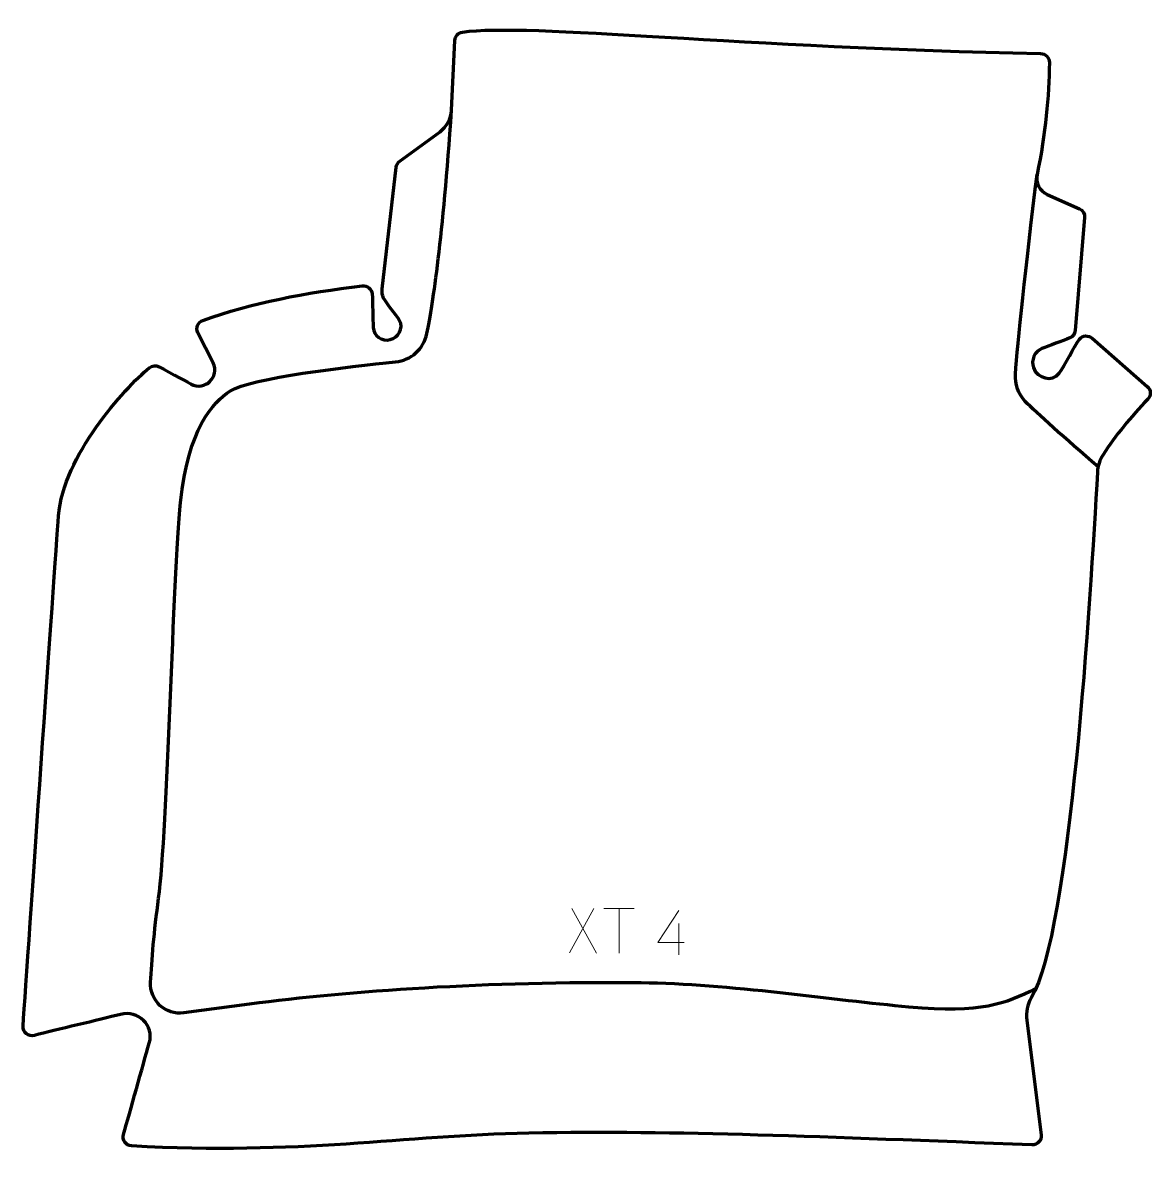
# Model space of a CAD drawing. Header units: millimetres. Extents: x -316 to 317, y -317 to 318.
import ezdxf

# ---------------------------------------------------------------- set-up
doc = ezdxf.new("R2010")
doc.units = ezdxf.units.MM
doc.header["$MEASUREMENT"] = 0
doc.layers.add('layer 1', color=7, linetype='Continuous')
doc.layers.add('layer 2', color=7, linetype='Continuous')

msp = doc.modelspace()

# ---------------------------------------------------------------- linework, layer by layer
at = {"layer": 'layer 1', "color": 230, "lineweight": 200}
msp.add_open_spline([(314.3568, 113.7092), (314.3568, 113.7092), (283.4319, 140.7045), (283.4319, 140.7045), (283.4319, 140.7045), (281.3647, 142.5089), (277.9914, 142.5001), (276.4057, 140.261), (276.4057, 140.261), (273.1866, 135.7155), (268.2971, 125.6059), (264.9559, 121.1493), (264.9559, 121.1493), (261.0482, 115.9359), (252.5967, 118.0589), (250.5093, 124.2294), (250.5093, 124.2294), (249.0742, 128.4712), (251.1083, 133.1846), (255.2584, 134.8674), (255.2584, 134.8674), (259.1386, 136.4408), (267.0147, 139.2944), (270.9002, 140.8551), (270.9002, 140.8551), (272.6147, 141.5437), (273.7567, 143.1887), (273.9108, 145.0299), (273.9108, 145.0299), (273.9108, 145.0299), (279.2085, 208.3143), (279.2085, 208.3143), (279.2085, 208.3143), (279.3852, 210.4282), (278.2076, 212.4228), (276.2716, 213.2895), (276.2716, 213.2895), (276.2716, 213.2895), (258.2563, 221.3526), (258.2563, 221.3526), (258.2563, 221.3526), (253.9602, 223.2756), (251.5962, 227.9358), (252.5625, 232.5424), (252.5625, 232.5424), (257.416, 255.6814), (259.1576, 276.0953), (259.4409, 295.2317), (259.4409, 295.2317), (259.4815, 297.989), (257.2967, 300.2666), (254.5398, 300.3202), (254.5398, 300.3202), (87.8925, 303.5682), (-32.6703, 317.6179), (-69.6206, 312.3171), (-69.6206, 312.3171), (-71.9898, 311.9774), (-73.7798, 310.0008), (-73.8941, 307.61), (-73.8941, 307.61), (-73.8941, 307.61), (-75.7621, 268.4721), (-75.7621, 268.4721), (-75.7621, 268.4721), (-76.0979, 263.7343), (-78.4569, 259.3697), (-82.2373, 256.4907), (-82.2373, 256.4907), (-82.2373, 256.4907), (-104.808, 240.0072), (-104.808, 240.0072), (-104.808, 240.0072), (-105.9344, 239.1845), (-106.6658, 237.9282), (-106.8245, 236.5422), (-106.8245, 236.5422), (-106.8245, 236.5422), (-114.6343, 168.352), (-114.6343, 168.352), (-114.6343, 168.352), (-114.8361, 166.5892), (-114.72, 164.7265), (-113.8476, 163.1813), (-113.8476, 163.1813), (-111.944, 159.8098), (-106.8524, 153.8772), (-104.9488, 150.5057), (-104.9488, 150.5057), (-102.5802, 146.3101), (-105.5358, 141.0064), (-110.2253, 139.9008), (-110.2253, 139.9008), (-114.81, 138.8199), (-119.4003, 142.0591), (-119.6713, 146.7588), (-119.6713, 146.7588), (-119.9411, 151.4402), (-120.0089, 160.8244), (-120.284, 165.5058), (-120.284, 165.5058), (-120.4495, 168.3234), (-123.0445, 170.3769), (-125.848, 170.0471), (-125.848, 170.0471), (-157.6414, 166.3048), (-187.6417, 160.6368), (-215.2356, 150.7078), (-215.2356, 150.7078), (-218.0606, 149.6911), (-219.3634, 146.4343), (-218.0105, 143.7535), (-218.0105, 143.7535), (-218.0105, 143.7535), (-209.541, 126.968), (-209.541, 126.968), (-209.541, 126.968), (-205.5734, 119.1049), (-214.1095, 110.8189), (-221.8604, 115.0099), (-221.8604, 115.0099), (-221.8604, 115.0099), (-233.0717, 121.1676), (-239.7706, 124.7349), (-239.7706, 124.7349), (-241.562, 125.6888), (-243.7478, 125.4627), (-245.3085, 124.1648), (-245.3085, 124.1648), (-259.2432, 112.5736), (-293.6175, 74.6814), (-296.1325, 41.206), (-296.1325, 41.206), (-298.4622, 10.2017), (-313.161, -203.0105), (-316.0542, -245.0061), (-316.0542, -245.0061), (-316.2937, -248.4827), (-313.0146, -251.052), (-309.6502, -250.1439), (-309.6502, -250.1439), (-297.6611, -246.9076), (-273.3942, -241.5549), (-261.405, -238.3185), (-261.405, -238.3185), (-251.4154, -235.6218), (-242.3744, -244.6293), (-245.2845, -254.5519), (-245.2845, -254.5519), (-249.019, -267.2858), (-255.9874, -292.8978), (-259.7219, -305.632), (-259.7219, -305.632), (-260.6338, -308.741), (-258.4502, -311.8913), (-255.2148, -312.0727), (-255.2148, -312.0727), (-160.7872, -317.37), (-102.9394, -306.3189), (-32.4455, -304.942), (-32.4455, -304.942), (51.2163, -303.3079), (132.1104, -307.1313), (249.7177, -311.4786), (249.7177, -311.4786), (252.7971, -311.5922), (255.2475, -308.9181), (254.8619, -305.8606), (254.8619, -305.8606), (254.8619, -305.8606), (246.7512, -241.5863), (246.7512, -241.5863), (246.7512, -241.5863), (246.2001, -237.2178), (247.0736, -232.7696), (249.3338, -228.9908), (249.3338, -228.9908), (271.3511, -192.1798), (282.35, -5.88), (286.3886, 65.6221), (286.3886, 65.6221), (286.5858, 69.1107), (287.702, 72.4779), (289.5995, 75.4116), (289.5995, 75.4116), (296.5884, 86.2183), (305.1719, 96.6485), (314.6658, 106.4811), (314.6658, 106.4811), (316.6495, 108.535), (316.508, 111.8314), (314.3568, 113.7092)], degree=3, knots=[0, 0, 0, 0, 0.02040816, 0.02040816, 0.02040816, 0.02040816, 0.04081633, 0.04081633, 0.04081633, 0.04081633, 0.06122449, 0.06122449, 0.06122449, 0.06122449, 0.08163265, 0.08163265, 0.08163265, 0.08163265, 0.10204082, 0.10204082, 0.10204082, 0.10204082, 0.12244898, 0.12244898, 0.12244898, 0.12244898, 0.14285714, 0.14285714, 0.14285714, 0.14285714, 0.16326531, 0.16326531, 0.16326531, 0.16326531, 0.18367347, 0.18367347, 0.18367347, 0.18367347, 0.20408163, 0.20408163, 0.20408163, 0.20408163, 0.2244898, 0.2244898, 0.2244898, 0.2244898, 0.24489796, 0.24489796, 0.24489796, 0.24489796, 0.26530612, 0.26530612, 0.26530612, 0.26530612, 0.28571429, 0.28571429, 0.28571429, 0.28571429, 0.30612245, 0.30612245, 0.30612245, 0.30612245, 0.32653061, 0.32653061, 0.32653061, 0.32653061, 0.34693878, 0.34693878, 0.34693878, 0.34693878, 0.36734694, 0.36734694, 0.36734694, 0.36734694, 0.3877551, 0.3877551, 0.3877551, 0.3877551, 0.40816327, 0.40816327, 0.40816327, 0.40816327, 0.42857143, 0.42857143, 0.42857143, 0.42857143, 0.44897959, 0.44897959, 0.44897959, 0.44897959, 0.46938776, 0.46938776, 0.46938776, 0.46938776, 0.48979592, 0.48979592, 0.48979592, 0.48979592, 0.51020408, 0.51020408, 0.51020408, 0.51020408, 0.53061224, 0.53061224, 0.53061224, 0.53061224, 0.55102041, 0.55102041, 0.55102041, 0.55102041, 0.57142857, 0.57142857, 0.57142857, 0.57142857, 0.59183673, 0.59183673, 0.59183673, 0.59183673, 0.6122449, 0.6122449, 0.6122449, 0.6122449, 0.63265306, 0.63265306, 0.63265306, 0.63265306, 0.65306122, 0.65306122, 0.65306122, 0.65306122, 0.67346939, 0.67346939, 0.67346939, 0.67346939, 0.69387755, 0.69387755, 0.69387755, 0.69387755, 0.71428571, 0.71428571, 0.71428571, 0.71428571, 0.73469388, 0.73469388, 0.73469388, 0.73469388, 0.75510204, 0.75510204, 0.75510204, 0.75510204, 0.7755102, 0.7755102, 0.7755102, 0.7755102, 0.79591837, 0.79591837, 0.79591837, 0.79591837, 0.81632653, 0.81632653, 0.81632653, 0.81632653, 0.83673469, 0.83673469, 0.83673469, 0.83673469, 0.85714286, 0.85714286, 0.85714286, 0.85714286, 0.87755102, 0.87755102, 0.87755102, 0.87755102, 0.89795918, 0.89795918, 0.89795918, 0.89795918, 0.91836735, 0.91836735, 0.91836735, 0.91836735, 0.93877551, 0.93877551, 0.93877551, 0.93877551, 0.95918367, 0.95918367, 0.95918367, 0.95918367, 1, 1, 1, 1], dxfattribs=at)
at = {"layer": 'layer 1', "color": 250, "lineweight": 9}
for points in [[(4.0265, -179.0326), (4.0265, -179.0326), (-9.7141, -203.9284), (-9.7141, -203.9284)], [(-8.2595, -179.0326), (-8.2595, -179.0326), (5.4811, -203.9861), (5.4811, -203.9861)], [(9.6626, -179.0272), (9.6626, -179.0272), (26.6498, -179.0272), (26.6498, -179.0272)], [(18.1564, -203.9572), (18.1564, -203.9572), (18.1564, -179.0037), (18.1564, -179.0037)], [(51.705, -187.351), (51.705, -187.351), (51.705, -205.0157), (51.705, -205.0157)]]:
    msp.add_open_spline(points, degree=3, dxfattribs=at)
msp.add_open_spline([(54.6491, -198.1121), (54.6491, -198.1121), (39.8274, -198.1121), (39.8274, -198.1121), (39.8274, -198.1121), (39.8274, -198.1121), (51.705, -180.0416), (51.705, -180.0416)], degree=3, knots=[0, 0, 0, 0, 0.33333333, 0.33333333, 0.33333333, 0.33333333, 1, 1, 1, 1], dxfattribs=at)
at = {"layer": 'layer 2', "color": 142, "lineweight": 200}
for points, knots in [([(251.9349, -223.8458), (234.4809, -232.6443), (221.7311, -237.8241), (180.6928, -234.2381), (180.6928, -234.2381), (139.6546, -230.6523), (79.0928, -221.1375), (30.4847, -220.6919), (30.4847, -220.6919), (-56.373, -219.895), (-132.8743, -225.1786), (-189.0506, -232.6443), (-189.0506, -232.6443), (-189.0506, -232.6443), (-225.9138, -237.5437), (-225.9138, -237.5437), (-225.9138, -237.5437), (-236.1616, -238.9054), (-245.1201, -230.6163), (-244.5563, -220.2943), (-244.5563, -220.2943), (-243.9016, -208.302), (-242.6079, -191.7747), (-240.0499, -173.2782), (-240.0499, -173.2782), (-234.8701, -135.8259), (-232.081, 7.2106), (-227.6985, 48.6476), (-227.6985, 48.6476), (-223.3156, 90.0841), (-210.0335, 104.5731), (-199.8005, 111.2088), (-199.8005, 111.2088), (-188.6358, 118.4485), (-133.3163, 124.7777), (-107.167, 127.4197), (-107.167, 127.4197), (-98.465, 128.2988), (-91.3396, 134.731), (-89.5906, 143.3003), (-89.5906, 143.3003), (-86.0836, 160.4792), (-80.7066, 196.3807), (-75.762, 268.4719)], [0, 0, 0, 0, 0.08333333, 0.08333333, 0.08333333, 0.08333333, 0.16666667, 0.16666667, 0.16666667, 0.16666667, 0.25, 0.25, 0.25, 0.25, 0.33333333, 0.33333333, 0.33333333, 0.33333333, 0.41666667, 0.41666667, 0.41666667, 0.41666667, 0.5, 0.5, 0.5, 0.5, 0.58333333, 0.58333333, 0.58333333, 0.58333333, 0.66666667, 0.66666667, 0.66666667, 0.66666667, 0.75, 0.75, 0.75, 0.75, 0.83333333, 0.83333333, 0.83333333, 0.83333333, 1, 1, 1, 1]), ([(286.7919, 68.6225), (268.2238, 84.6055), (252.1632, 98.869), (245.9702, 105.3097), (245.9702, 105.3097), (242.0417, 109.3952), (240.034, 114.9521), (240.4411, 120.6054), (240.4411, 120.6054), (241.6896, 137.9469), (246.0461, 179.9592), (252.5626, 232.5421)], [0, 0, 0, 0, 0.25, 0.25, 0.25, 0.25, 0.5, 0.5, 0.5, 0.5, 1, 1, 1, 1])]:
    msp.add_open_spline(points, degree=3, knots=knots, dxfattribs=at)

doc.saveas('drawing.dxf')
